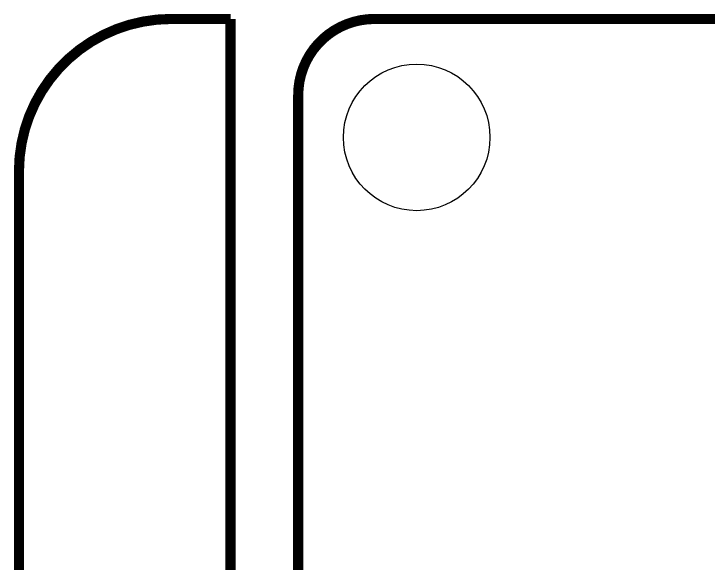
# Model space of a CAD drawing. Extents: x -1.3 to 24.2, y -3.9 to 53.4.
# Drawn here: x -1.35 to 9.07, y 45.17 to 53.42 of the extents above; entities that cross this region are included whole.
import ezdxf

# ---------------------------------------------------------------- set-up
doc = ezdxf.new("R2010")
doc.units = 0
doc.layers.get('0').update_dxf_attribs({"linetype": 'CONTINUOUS'})
doc.layers.add('LIGHT_RANGER_14CLICK_V101_GKO', color=10, linetype='CONTINUOUS')
doc.layers.add('LIGHT_RANGER_14CLICK_V101_GTS', color=11, linetype='CONTINUOUS')

# ---------------------------------------------------------------- blocks, each defined once
blk = doc.blocks.new('ROUND_10')
blk.add_circle((0, 0), 1.1)

msp = doc.modelspace()

# ---------------------------------------------------------------- linework, layer by layer
at = {"layer": 'LIGHT_RANGER_14CLICK_V101_GKO', "const_width": 0.1524}
for points in [[(1.016, 53.34, 0.4142136), (-1.27, 51.054)], [(4.064, 53.34, 0.4142136), (2.921, 52.197)]]:
    msp.add_lwpolyline(points, format="xyb", dxfattribs=at)
for points in [[(1.016, 53.34), (1.905, 53.34)], [(1.905, 24.80056), (1.905, 53.34)], [(4.064, 53.34), (18.796, 53.34)], [(2.921, 25.4), (2.921, 52.197)], [(-1.27, -3.81), (-1.27, 51.054)]]:
    msp.add_lwpolyline(points, dxfattribs=at)

# ---------------------------------------------------------------- block references
at = {"layer": 'LIGHT_RANGER_14CLICK_V101_GTS'}
msp.add_blockref('ROUND_10', (4.699, 51.562), dxfattribs=at)

doc.saveas('drawing.dxf')
